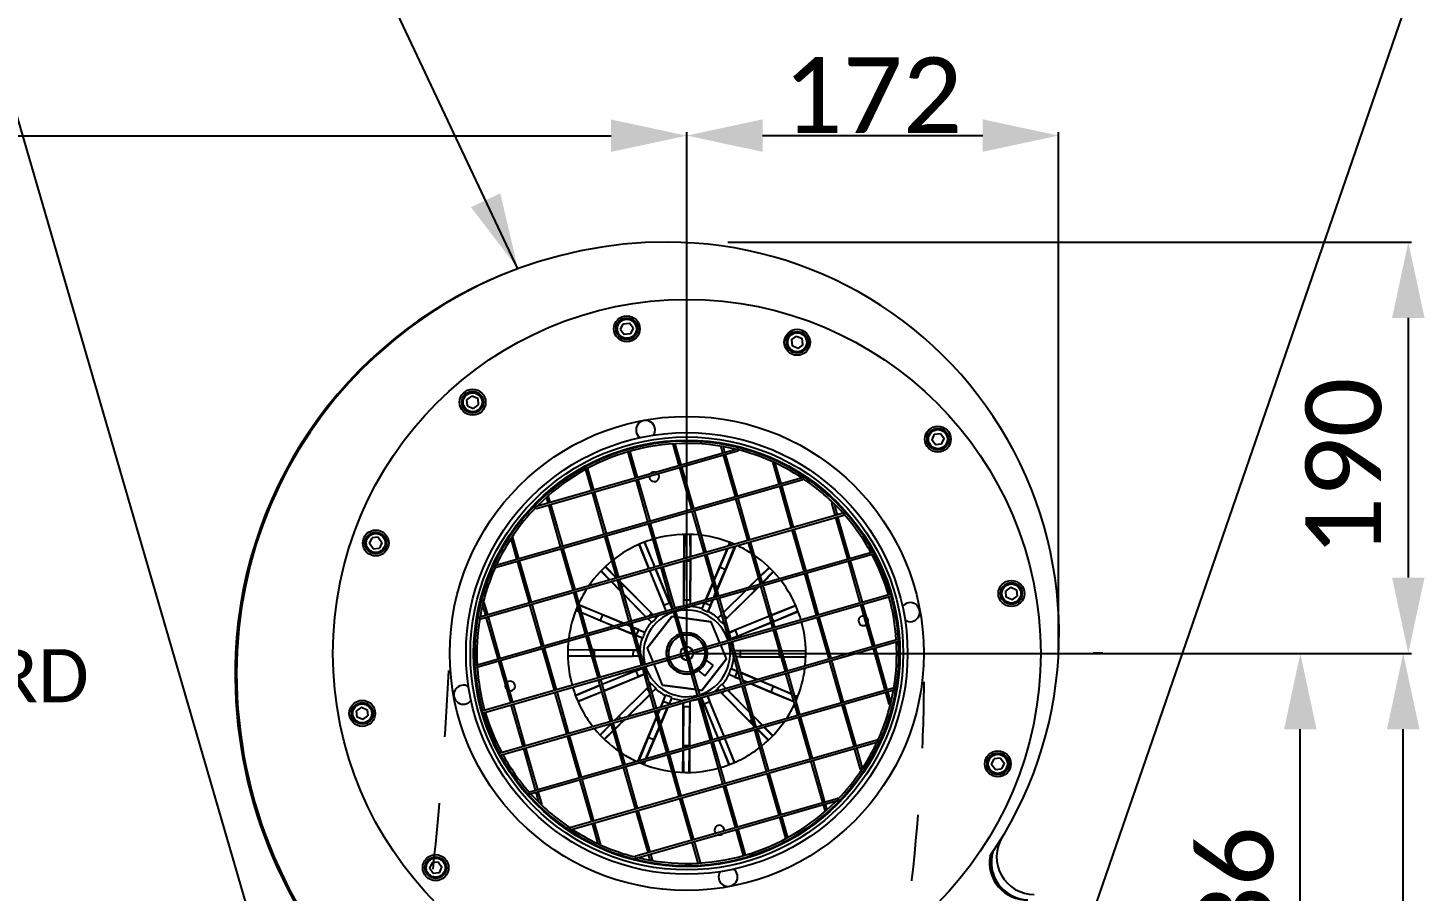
# Model space of a CAD drawing. Header units: millimetres. Extents: x 11802 to 19889, y -472 to 9054.
# Drawn here: x 13409 to 14055, y 8075 to 8474 of the extents above; entities that cross this region are included whole.
import ezdxf

# ---------------------------------------------------------------- set-up
doc = ezdxf.new("R2010")
doc.units = ezdxf.units.MM
doc.header["$LTSCALE"] = 307.34
doc.header["$PDMODE"] = 3
doc.header["$PDSIZE"] = 8
doc.linetypes.add('DASHED', pattern=[0.2, 0.1, -0.1])
doc.layers.get('0').update_dxf_attribs({"linetype": 'CONTINUOUS'})
doc.layers.get('Defpoints').update_dxf_attribs({"linetype": 'CONTINUOUS'})
doc.styles.get("Standard").update_dxf_attribs({"font": 'calibri.ttf'})
doc.dimstyles.new('DIMSTYLE_1', dxfattribs={"dimtxt": 35, "dimasz": 35, "dimexe": 1.5, "dimexo": 1, "dimgap": 0.875, "dimtad": 1, "dimdsep": 46, "dimtxsty": 'Standard', "dimblk": '_FILLED', "dimblk1": '_FILLED', "dimblk2": '_FILLED', "dimcen": 0.09, "dimazin": 2, "dimtp": 0.01, "dimtm": 0.01, "dimtfac": 1, "dimtofl": 0, "dimtmove": 0, "dimatfit": 3, "dimldrblk": '_FILLED', "dimfxl": 1, "dimtolj": 1, "dimarcsym": 0})
doc.dimstyles.new('DIMSTYLE_2', dxfattribs={"dimtxt": 35, "dimasz": 35, "dimexe": 1.5, "dimexo": 1, "dimgap": 0.875, "dimtad": 1, "dimdec": 0, "dimdsep": 46, "dimtxsty": 'Standard', "dimblk": '_FILLED', "dimblk1": '_FILLED', "dimblk2": '_FILLED', "dimcen": 0.09, "dimazin": 2, "dimtp": 0.01, "dimtm": 0.01, "dimtfac": 1, "dimtdec": 0, "dimtofl": 0, "dimtmove": 0, "dimatfit": 3, "dimldrblk": '_FILLED', "dimfxl": 1, "dimtolj": 1, "dimarcsym": 0})
doc.dimstyles.get("Standard").update_dxf_attribs({"dimtxt": 35, "dimasz": 35, "dimexe": 1.5, "dimexo": 1, "dimtad": 1, "dimdsep": 46, "dimtxsty": 'Standard', "dimblk": '_FILLED', "dimblk1": '_FILLED', "dimblk2": '_FILLED', "dimcen": 0.09, "dimazin": 2, "dimtol": 1, "dimtp": 0.01, "dimtm": 0.01, "dimtfac": 1, "dimtofl": 0, "dimtmove": 0, "dimatfit": 3, "dimldrblk": '_FILLED', "dimfxl": 1, "dimtolj": 1, "dimarcsym": 0})

# ---------------------------------------------------------------- blocks, each defined once
blk = doc.blocks.new('_FILLED')
at = {"color": 0, "linetype": 'ByBlock'}
blk.add_solid([(0, 0), (-1, 0.214), (-1, -0.214)], dxfattribs=at)
blk = doc.blocks.new('*D792')
at = {"color": 0, "linetype": 'Continuous', "lineweight": -2}
for p, q in [((13732.26, 8374.82), (14048.12, 8374.82)), ((14046.62, 8339.82), (14046.62, 8219.82)), ((13731.76, 8184.82), (14048.12, 8184.82))]:
    blk.add_line(p, q, dxfattribs=at)
at = {"layer": 'Defpoints', "color": 0}
for p in [(13731.26, 8374.82), (13730.76, 8184.82), (14046.62, 8184.82)]:
    blk.add_point(p, dxfattribs=at)
at = {"color": 0, "linetype": 'ByBlock', "lineweight": -2, "xscale": 35, "yscale": 35, "zscale": 35}
for p, rotation in [((14046.62, 8374.82), 90), ((14046.62, 8184.82), 270)]:
    blk.add_blockref('_FILLED', p, dxfattribs=dict(at, rotation=rotation))
at = {"color": 0, "insert": (13999.08, 8270.81), "char_height": 35, "attachment_point": 2, "rotation": 90, "line_spacing_factor": 0.9}
blk.add_mtext('\\A1;190', dxfattribs=at)
blk = doc.blocks.new('*D793')
at = {"color": 0, "linetype": 'Continuous', "lineweight": -2}
for p, q in [((13726.26, 8184.82), (13998.23, 8184.82)), ((13996.73, 7983.92), (13996.73, 8149.82)), ((13764.74, 7948.92), (13998.23, 7948.92))]:
    blk.add_line(p, q, dxfattribs=at)
at = {"layer": 'Defpoints', "color": 0}
for p in [(13725.26, 8184.82), (13996.73, 8184.82), (13763.74, 7948.92)]:
    blk.add_point(p, dxfattribs=at)
at = {"color": 0, "linetype": 'ByBlock', "lineweight": -2, "xscale": 35, "yscale": 35, "zscale": 35}
for p, rotation in [((13996.73, 8184.82), 90), ((13996.73, 7948.92), 270)]:
    blk.add_blockref('_FILLED', p, dxfattribs=dict(at, rotation=rotation))
at = {"color": 0, "insert": (13949.19, 8063.42), "char_height": 35, "attachment_point": 2, "rotation": 90, "line_spacing_factor": 0.9}
blk.add_mtext('\\A1;\\A1;236', dxfattribs=at)
blk = doc.blocks.new('*D794')
at = {"color": 0, "linetype": 'Continuous', "lineweight": -2}
for p, q in [((13714.61, 8184.82), (14045.77, 8184.82)), ((14044.27, 7229.82), (14044.27, 8149.82)), ((13713.56, 7194.82), (14045.77, 7194.82))]:
    blk.add_line(p, q, dxfattribs=at)
at = {"layer": 'Defpoints', "color": 0}
for p in [(13713.61, 8184.82), (14044.27, 8184.82), (13712.56, 7194.82)]:
    blk.add_point(p, dxfattribs=at)
at = {"color": 0, "linetype": 'ByBlock', "lineweight": -2, "xscale": 35, "yscale": 35, "zscale": 35}
for p, rotation in [((14044.27, 8184.82), 90), ((14044.27, 7194.82), 270)]:
    blk.add_blockref('_FILLED', p, dxfattribs=dict(at, rotation=rotation))
at = {"color": 0, "insert": (13996.73, 7689.62), "char_height": 35, "attachment_point": 2, "rotation": 90, "line_spacing_factor": 0.9}
blk.add_mtext('\\A1;D', dxfattribs=at)
blk = doc.blocks.new('*D809')
at = {"color": 0, "linetype": 'Continuous', "lineweight": -2}
for p, q in [((12851.83, 7800.92), (12851.83, 8425.47)), ((12886.83, 8423.97), (13678.26, 8423.97)), ((13713.26, 8185.82), (13713.26, 8425.47))]:
    blk.add_line(p, q, dxfattribs=at)
at = {"layer": 'Defpoints', "color": 0}
for p in [(13713.26, 8423.97), (13713.26, 8184.82), (12851.83, 7799.92)]:
    blk.add_point(p, dxfattribs=at)
at = {"color": 0, "linetype": 'ByBlock', "lineweight": -2, "xscale": 35, "yscale": 35, "zscale": 35, "rotation": 180}
blk.add_blockref('_FILLED', (12851.83, 8423.97), dxfattribs=at)
at = {"color": 0, "linetype": 'ByBlock', "lineweight": -2, "xscale": 35, "yscale": 35, "zscale": 35}
blk.add_blockref('_FILLED', (13713.26, 8423.97), dxfattribs=at)
at = {"color": 0, "insert": (13282.55, 8442.35), "char_height": 35, "attachment_point": 5}
blk.add_mtext('\\A1;E', dxfattribs=at)
blk = doc.blocks.new('*D810')
at = {"color": 0, "linetype": 'Continuous', "lineweight": -2}
for p, q in [((13713.26, 8185.82), (13713.26, 8425.53)), ((13748.26, 8424.03), (13850.03, 8424.03)), ((13885.03, 8185.82), (13885.03, 8425.53))]:
    blk.add_line(p, q, dxfattribs=at)
at = {"layer": 'Defpoints', "color": 0}
for p in [(13885.03, 8424.03), (13713.26, 8184.82), (13885.03, 8184.82)]:
    blk.add_point(p, dxfattribs=at)
at = {"color": 0, "linetype": 'ByBlock', "lineweight": -2, "xscale": 35, "yscale": 35, "zscale": 35, "rotation": 180}
blk.add_blockref('_FILLED', (13713.26, 8424.03), dxfattribs=at)
at = {"color": 0, "linetype": 'ByBlock', "lineweight": -2, "xscale": 35, "yscale": 35, "zscale": 35}
blk.add_blockref('_FILLED', (13885.03, 8424.03), dxfattribs=at)
at = {"color": 0, "insert": (13799.15, 8442.67), "char_height": 35, "attachment_point": 5}
blk.add_mtext('\\A1;\\A1;172', dxfattribs=at)

msp = doc.modelspace()

# ---------------------------------------------------------------- linework, layer by layer
at = {"color": 0, "linetype": 'Continuous'}
for p, q in [((13682.69828, 8334.49604), (13683.88243, 8337.12874)), ((13682.69828, 8334.49604), (13684.3862, 8332.15418)), ((13683.88243, 8337.12874), (13686.75449, 8337.41959)), ((13688.44241, 8335.07774), (13686.75449, 8337.41959)), ((13688.44241, 8335.07774), (13687.25826, 8332.44504)), ((13687.25826, 8332.44504), (13684.3862, 8332.15418)), ((13761.62985, 8329.72365), (13763.9717, 8331.41157)), ((13761.62985, 8329.72365), (13761.9207, 8326.85159)), ((13764.55341, 8325.66745), (13761.9207, 8326.85159)), ((13763.9717, 8331.41157), (13766.60441, 8330.22742)), ((13766.89526, 8327.35536), (13764.55341, 8325.66745)), ((13766.89526, 8327.35536), (13766.60441, 8330.22742)), ((13611.6645, 8302.03532), (13614.00635, 8303.72324)), ((13611.95535, 8299.16326), (13611.6645, 8302.03532)), ((13616.63906, 8302.53909), (13614.00635, 8303.72324)), ((13616.63906, 8302.53909), (13616.92991, 8299.66703)), ((13611.95535, 8299.16326), (13614.58806, 8297.97912)), ((13616.92991, 8299.66703), (13614.58806, 8297.97912)), ((13709.74363, 8271.7016), (13706.96836, 8281.4098)), ((13710.70511, 8271.97645), (13707.9393, 8281.6516)), ((13827.6004, 8286.12486), (13826.41625, 8283.49216)), ((13828.10417, 8281.15031), (13826.41625, 8283.49216)), ((13827.6004, 8286.12486), (13830.47246, 8286.41572)), ((13830.97623, 8281.44116), (13828.10417, 8281.15031)), ((13830.47246, 8286.41572), (13832.16038, 8284.07387)), ((13830.97623, 8281.44116), (13832.16038, 8284.07387)), ((13643.5863, 8252.78933), (13736.48007, 8279.34469)), ((13643.86116, 8251.82784), (13736.75493, 8278.38321)), ((13689.55245, 8265.92958), (13686.14421, 8277.85199)), ((13690.51393, 8266.20444), (13687.10569, 8278.12685)), ((13729.93481, 8277.47361), (13729.15841, 8280.18956)), ((13730.8963, 8277.74847), (13730.16454, 8280.30825)), ((13735.70683, 8257.28243), (13730.20967, 8276.51213)), ((13736.66831, 8257.55729), (13731.17115, 8276.78698)), ((13669.36126, 8260.15757), (13666.59523, 8269.83348)), ((13670.32275, 8260.43243), (13667.54747, 8270.14067)), ((13715.51564, 8251.51041), (13710.01849, 8270.74011)), ((13716.47713, 8251.78527), (13710.97997, 8271.01497)), ((13755.89801, 8263.05444), (13753.11513, 8272.78928)), ((13756.85949, 8263.3293), (13754.15905, 8272.77578)), ((13625.01608, 8225.63948), (13766.59433, 8266.11218)), ((13625.29094, 8224.67799), (13766.86919, 8265.1507)), ((13695.32446, 8245.7384), (13689.8273, 8264.9681)), ((13696.28595, 8246.01326), (13690.78879, 8265.24296)), ((13761.67002, 8242.86326), (13756.17287, 8262.09296)), ((13762.63151, 8243.13812), (13757.13435, 8262.36782)), ((13649.17008, 8254.38555), (13648.43805, 8256.94627)), ((13650.13157, 8254.66041), (13649.35515, 8257.37639)), ((13675.13328, 8239.96638), (13669.63612, 8259.19608)), ((13676.09476, 8240.24124), (13670.59761, 8259.47094)), ((13741.47884, 8237.09125), (13735.98168, 8256.32094)), ((13742.44033, 8237.3661), (13736.94317, 8256.5958)), ((13617.6158, 8201.68276), (13785.53863, 8249.68654)), ((13654.9421, 8234.19437), (13649.44494, 8253.42407)), ((13655.90358, 8234.46923), (13650.40642, 8253.69893)), ((13721.28766, 8231.31923), (13715.7905, 8250.54893)), ((13722.24914, 8231.59409), (13716.75199, 8250.82379)), ((13781.86121, 8248.63528), (13780.26498, 8254.21905)), ((13782.82269, 8248.91013), (13781.42371, 8253.80394)), ((13617.89066, 8200.72127), (13785.81349, 8248.72505)), ((13701.09648, 8225.54722), (13695.59932, 8244.77691)), ((13702.05796, 8225.82208), (13696.5608, 8245.05177)), ((13787.63322, 8228.44409), (13782.13606, 8247.67379)), ((13788.59471, 8228.71895), (13783.09755, 8247.94865)), ((13566.66865, 8235.53456), (13567.85279, 8238.16727)), ((13570.72485, 8238.45812), (13567.85279, 8238.16727)), ((13570.72485, 8238.45812), (13572.41277, 8236.11627)), ((13572.41277, 8236.11627), (13571.22863, 8233.48356)), ((13634.75091, 8228.42236), (13632.05079, 8237.86771)), ((13635.7124, 8228.69721), (13632.92951, 8238.43209)), ((13680.90529, 8219.7752), (13675.40814, 8239.0049)), ((13681.86678, 8220.05006), (13676.36962, 8239.27976)), ((13698.44584, 8224.89612), (13693.66321, 8236.20068)), ((13698.53491, 8224.81495), (13693.85025, 8236.27674)), ((13711.96285, 8228.65357), (13712.01517, 8239.78924)), ((13712.21707, 8239.79674), (13712.02869, 8228.67239)), ((13714.89437, 8229.4916), (13714.81686, 8239.77689)), ((13715.01861, 8239.77264), (13714.97041, 8229.51333)), ((13747.25086, 8216.90006), (13741.7537, 8236.12976)), ((13748.21234, 8217.17492), (13742.71518, 8236.40462)), ((13767.44204, 8222.67208), (13761.94488, 8241.90178)), ((13768.40352, 8222.94694), (13762.90637, 8242.17663)), ((13568.35656, 8233.19271), (13566.66865, 8235.53456)), ((13568.35656, 8233.19271), (13571.22863, 8233.48356)), ((13615.41092, 8179.21123), (13799.28755, 8231.7757)), ((13615.68576, 8178.24974), (13799.56242, 8230.81421)), ((13660.71411, 8214.00319), (13655.21695, 8233.23289)), ((13661.6756, 8214.27805), (13656.17844, 8233.50774)), ((13691.068, 8235.14535), (13695.62969, 8223.98444)), ((13691.25506, 8235.22149), (13695.68229, 8223.99947)), ((13727.05967, 8211.12805), (13721.56252, 8230.35775)), ((13728.02116, 8211.40291), (13722.524, 8230.63261)), ((13725.90056, 8218.821), (13731.99458, 8233.33994)), ((13735.69603, 8234.39807), (13727.22025, 8214.20459)), ((13732.20042, 8233.39878), (13728.44742, 8224.75517)), ((13731.12143, 8223.63281), (13735.45823, 8234.33009)), ((13732.49064, 8234.52181), (13733.14281, 8236.0756)), ((13733.33098, 8236.00259), (13732.716, 8234.58623)), ((13640.52293, 8208.23117), (13635.02577, 8227.46087)), ((13641.48441, 8208.50603), (13635.98726, 8227.73573)), ((13680.65678, 8219.70416), (13675.49291, 8224.79078)), ((13675.64281, 8224.92636), (13680.781, 8219.73967)), ((13697.57781, 8224.54134), (13698.44584, 8224.89612)), ((13698.48486, 8224.80064), (13698.44584, 8224.89612)), ((13705.25593, 8208.23411), (13698.86548, 8223.86939)), ((13706.42782, 8205.50365), (13698.91553, 8223.8837)), ((13706.86849, 8205.35604), (13701.37133, 8224.58573)), ((13707.82998, 8205.63089), (13702.33282, 8224.86059)), ((13711.8601, 8206.78298), (13711.95796, 8227.61211)), ((13712.00931, 8227.52788), (13711.92474, 8209.52808)), ((13712.01099, 8227.62727), (13712.00931, 8227.52788)), ((13712.00931, 8227.52788), (13714.90927, 8227.51426)), ((13714.82471, 8209.51445), (13714.90927, 8227.51426)), ((13714.96552, 8228.47188), (13714.86765, 8207.64274)), ((13714.90927, 8227.51426), (13714.90219, 8228.45377)), ((13728.44742, 8224.75517), (13725.9233, 8218.74147)), ((13727.19751, 8214.28412), (13731.12143, 8223.63281)), ((13728.44742, 8224.75517), (13731.12143, 8223.63281)), ((13747.23496, 8220.59393), (13751.24745, 8224.5689)), ((13751.39129, 8224.42735), (13747.27628, 8220.44938)), ((13793.40524, 8208.25291), (13787.90808, 8227.48261)), ((13794.36672, 8208.52777), (13788.86956, 8227.75747)), ((13677.48629, 8218.79782), (13673.51132, 8222.81032)), ((13673.65287, 8222.95416), (13677.63083, 8218.83914)), ((13682.68482, 8213.55021), (13678.28923, 8217.9873)), ((13678.41857, 8218.02427), (13682.1773, 8214.13604)), ((13686.67731, 8199.58402), (13681.18015, 8218.81372)), ((13687.63879, 8199.85888), (13682.14164, 8219.08858)), ((13682.43191, 8218.07317), (13697.64278, 8202.7187)), ((13684.23752, 8216.177), (13682.47869, 8217.90951)), ((13696.01031, 8223.05319), (13703.62272, 8204.42817)), ((13696.06036, 8223.06749), (13702.5715, 8207.13693)), ((13722.07331, 8209.70261), (13725.28188, 8217.34698)), ((13725.30461, 8217.26746), (13722.13708, 8209.72084)), ((13741.98735, 8215.3954), (13746.42443, 8219.79099)), ((13746.46141, 8219.66165), (13742.57318, 8215.90292)), ((13748.1413, 8217.42343), (13753.22792, 8222.58731)), ((13753.3635, 8222.4374), (13748.17681, 8217.29922)), ((13773.21405, 8202.4809), (13767.7169, 8221.71059)), ((13774.17554, 8202.75576), (13768.67838, 8221.98545)), ((13618.99188, 8158.3937), (13807.25062, 8212.21086)), ((13619.26674, 8157.43221), (13807.52548, 8211.24938)), ((13666.48613, 8193.81201), (13660.98897, 8213.0417)), ((13667.44761, 8194.08686), (13661.95045, 8213.31656)), ((13682.1773, 8214.13604), (13682.4423, 8214.39857)), ((13682.1773, 8214.13604), (13682.65528, 8213.65355)), ((13683.25282, 8215.20151), (13684.23752, 8216.177)), ((13684.1172, 8212.17783), (13694.40483, 8201.79307)), ((13694.34807, 8201.77685), (13684.14674, 8212.07449)), ((13696.9055, 8203.38942), (13684.23752, 8216.177)), ((13725.711, 8210.74251), (13726.57883, 8212.81011)), ((13726.60156, 8212.73058), (13725.77476, 8210.76073)), ((13733.79317, 8191.21173), (13728.29602, 8210.44142)), ((13730.21398, 8203.73215), (13740.51162, 8213.93348)), ((13740.61496, 8213.96302), (13730.23021, 8203.67539)), ((13746.51031, 8215.64831), (13731.15584, 8200.43744)), ((13731.82656, 8201.17472), (13744.61413, 8213.8427)), ((13742.57318, 8215.90292), (13742.09068, 8215.42494)), ((13742.57318, 8215.90292), (13742.83571, 8215.63792)), ((13743.63865, 8214.82739), (13744.61413, 8213.8427)), ((13744.61413, 8213.8427), (13746.34664, 8215.60152)), ((13753.02287, 8196.70888), (13747.52571, 8215.93858)), ((13753.98436, 8196.98374), (13748.4872, 8216.21344)), ((13862.93317, 8215.38193), (13860.59132, 8213.69401)), ((13860.88218, 8210.82195), (13860.59132, 8213.69401)), ((13863.51488, 8209.63781), (13860.88218, 8210.82195)), ((13862.93317, 8215.38193), (13865.56588, 8214.19779)), ((13863.51488, 8209.63781), (13865.85673, 8211.32573)), ((13865.56588, 8214.19779), (13865.85673, 8211.32573)), ((13620.33175, 8202.45916), (13618.93285, 8207.35267)), ((13621.29323, 8202.73402), (13619.697, 8208.31783)), ((13646.29494, 8188.03999), (13640.79779, 8207.26969)), ((13647.25643, 8188.31485), (13641.75927, 8207.54455)), ((13663.55841, 8204.05351), (13662.00462, 8204.70568)), ((13662.07762, 8204.89384), (13663.49399, 8204.27886)), ((13663.68215, 8207.25889), (13683.87562, 8198.78311)), ((13674.44741, 8202.68429), (13663.75013, 8207.02109)), ((13702.5715, 8207.13693), (13705.25593, 8208.23411)), ((13703.68585, 8204.44622), (13702.5715, 8207.13693)), ((13705.25593, 8208.23411), (13706.47545, 8205.21034)), ((13712.64051, 8185.16485), (13707.14335, 8204.39455)), ((13713.60199, 8185.43971), (13708.10483, 8204.66941)), ((13711.92459, 8206.80141), (13711.92474, 8209.52808)), ((13711.92474, 8209.52808), (13714.82471, 8209.51445)), ((13714.79732, 8206.58258), (13714.79425, 8206.25416)), ((13714.79425, 8206.25416), (13714.86249, 8206.54337)), ((13714.82471, 8209.51445), (13714.80706, 8207.62542)), ((13714.86276, 8206.60128), (13714.86249, 8206.54337)), ((13720.23318, 8205.1457), (13721.48106, 8208.15788)), ((13720.28357, 8205.43855), (13720.23318, 8205.1457)), ((13720.28357, 8205.43855), (13721.57725, 8208.52074)), ((13721.64102, 8208.53897), (13721.48106, 8208.15788)), ((13721.48106, 8208.15788), (13724.15507, 8207.03552)), ((13724.15507, 8207.03552), (13722.87927, 8204.03506)), ((13722.87927, 8204.03506), (13723.05299, 8204.27614)), ((13725.2787, 8209.57887), (13723.05299, 8204.27614)), ((13724.15507, 8207.03552), (13725.21493, 8209.56064)), ((13732.83169, 8190.93687), (13727.33453, 8210.16657)), ((13763.58249, 8207.01222), (13752.42158, 8202.45053)), ((13763.65863, 8206.82515), (13752.43661, 8202.39793)), ((13753.25209, 8199.54531), (13764.71388, 8204.22997)), ((13753.33326, 8199.63438), (13764.63782, 8204.41701)), ((13799.17725, 8188.06173), (13793.68009, 8207.29143)), ((13800.13874, 8188.33659), (13794.64158, 8207.56628)), ((13626.10376, 8182.26798), (13620.6066, 8201.49767)), ((13627.06525, 8182.54283), (13621.56809, 8201.77253)), ((13664.68143, 8203.76328), (13673.32505, 8200.01028)), ((13679.25922, 8197.46343), (13664.74027, 8203.55744)), ((13673.32505, 8200.01028), (13674.44741, 8202.68429)), ((13673.32505, 8200.01028), (13679.33875, 8197.48616)), ((13683.7961, 8198.76037), (13674.44741, 8202.68429)), ((13687.33771, 8197.27386), (13685.27011, 8198.14169)), ((13685.34964, 8198.16442), (13687.31948, 8197.33762)), ((13692.44932, 8179.39284), (13686.95217, 8198.62254)), ((13693.41081, 8179.6677), (13687.91365, 8198.89739)), ((13706.26865, 8201.92355), (13694.95301, 8187.31911)), ((13694.95306, 8187.31907), (13706.26879, 8201.92343)), ((13696.89935, 8199.20148), (13695.15101, 8200.96632)), ((13697.15063, 8199.04286), (13695.2104, 8200.9833)), ((13695.65478, 8202.15039), (13696.9055, 8203.38942)), ((13696.89935, 8199.20148), (13697.15063, 8199.04286)), ((13696.9055, 8203.38942), (13697.58111, 8202.70107)), ((13698.37825, 8201.88889), (13699.18934, 8201.0625)), ((13698.44572, 8201.90818), (13699.03309, 8201.31526)), ((13707.91389, 8201.69909), (13706.26865, 8201.92355)), ((13706.26879, 8201.92343), (13707.91393, 8201.69898)), ((13724.57429, 8199.42614), (13708.99616, 8201.55144)), ((13708.9962, 8201.55132), (13724.57441, 8199.42591)), ((13728.54496, 8189.71143), (13724.57429, 8199.42614)), ((13728.54492, 8189.71142), (13724.57441, 8199.42591)), ((13727.48, 8200.92959), (13729.42044, 8202.86982)), ((13727.63862, 8201.18086), (13727.48, 8200.92959)), ((13727.63862, 8201.18086), (13729.40346, 8202.9292)), ((13730.32603, 8199.70196), (13729.49964, 8198.89088)), ((13729.49964, 8198.89088), (13729.7524, 8199.04713)), ((13730.34531, 8199.6345), (13729.7524, 8199.04713)), ((13730.58753, 8202.42544), (13731.82656, 8201.17472)), ((13731.82656, 8201.17472), (13731.13821, 8200.49911)), ((13751.49032, 8202.06991), (13732.86531, 8194.45749)), ((13733.94079, 8191.6524), (13752.32083, 8199.16469)), ((13751.50463, 8202.01986), (13735.57407, 8195.50872)), ((13736.67125, 8192.82429), (13752.30653, 8199.21474)), ((13752.97848, 8200.50241), (13753.33326, 8199.63438)), ((13753.23778, 8199.59536), (13753.33326, 8199.63438)), ((13778.98607, 8182.28971), (13773.48891, 8201.51941)), ((13779.94755, 8182.56457), (13774.4504, 8201.79427)), ((13626.95494, 8138.82887), (13810.83158, 8191.39333)), ((13672.25814, 8173.62082), (13666.76098, 8192.85052)), ((13673.21963, 8173.89568), (13667.72247, 8193.12538)), ((13688.37761, 8193.63618), (13680.73323, 8196.84474)), ((13680.81276, 8196.86747), (13688.35938, 8193.69994)), ((13688.50135, 8196.84156), (13693.80407, 8194.61585)), ((13691.04469, 8195.71793), (13688.51958, 8196.77779)), ((13689.54125, 8193.20388), (13689.92233, 8193.04392)), ((13692.64167, 8191.84643), (13689.55947, 8193.14011)), ((13689.92233, 8193.04392), (13691.04469, 8195.71793)), ((13692.93452, 8191.79604), (13689.92233, 8193.04392)), ((13691.04469, 8195.71793), (13694.04516, 8194.44213)), ((13710.25865, 8193.84032), (13710.25865, 8192.88628)), ((13710.25865, 8193.49687), (13710.25865, 8192.88628)), ((13716.25865, 8193.84032), (13716.25865, 8192.88628)), ((13716.25865, 8193.49687), (13716.25865, 8192.88628)), ((13732.88336, 8194.39437), (13735.57407, 8195.50872)), ((13736.67125, 8192.82429), (13733.64747, 8191.60476)), ((13733.67934, 8191.60994), (13733.94079, 8191.6524)), ((13735.57407, 8195.50872), (13736.67125, 8192.82429)), ((13758.79489, 8176.5177), (13753.29773, 8195.7474)), ((13759.75637, 8176.79256), (13754.25921, 8196.02226)), ((13627.2298, 8137.86738), (13811.10644, 8190.43185)), ((13652.06696, 8167.84881), (13646.5698, 8187.07851)), ((13653.02844, 8168.12367), (13647.53129, 8187.35336)), ((13668.58862, 8186.45723), (13658.30333, 8186.37972)), ((13658.30757, 8186.58147), (13668.56688, 8186.53327)), ((13669.60834, 8186.52838), (13690.43748, 8186.43052)), ((13670.56596, 8186.47214), (13669.62644, 8186.46506)), ((13670.55234, 8183.57217), (13670.56596, 8186.47214)), ((13688.56576, 8186.38757), (13670.56596, 8186.47214)), ((13688.55214, 8183.4876), (13688.56576, 8186.38757)), ((13688.56576, 8186.38757), (13690.4548, 8186.36992)), ((13691.47893, 8186.42562), (13691.53685, 8186.42535)), ((13691.49764, 8186.36018), (13691.82606, 8186.35711)), ((13691.82606, 8186.35711), (13691.53685, 8186.42535)), ((13694.95301, 8187.31911), (13697.59184, 8180.86292)), ((13694.95306, 8187.31907), (13697.59182, 8180.86291)), ((13719.37401, 8165.24853), (13713.87685, 8184.47823)), ((13731.5643, 8182.32401), (13728.92554, 8188.78017)), ((13731.56428, 8182.32428), (13728.92558, 8188.78018)), ((13738.6037, 8170.74569), (13733.10655, 8189.97538)), ((13739.56519, 8171.02054), (13734.06803, 8190.25024)), ((13735.22011, 8186.22012), (13756.04925, 8186.12226)), ((13735.23855, 8186.15563), (13737.96522, 8186.15548)), ((13737.96522, 8186.15548), (13737.95159, 8183.25551)), ((13755.96502, 8186.07091), (13737.96522, 8186.15548)), ((13755.96502, 8186.07091), (13755.95139, 8183.17094)), ((13756.06441, 8186.06923), (13755.96502, 8186.07091)), ((13757.09071, 8186.11736), (13768.22637, 8186.06504)), ((13768.23387, 8185.86315), (13757.10953, 8186.05153)), ((13804.94926, 8167.87055), (13799.45211, 8187.10024)), ((13805.91075, 8168.14541), (13800.41359, 8187.3751)), ((13905.43944, 8185.00826), (13900.93944, 8185.00826)), ((13631.87578, 8162.07679), (13626.37862, 8181.30649)), ((13632.83726, 8162.35165), (13627.3401, 8181.58135)), ((13658.28348, 8183.77993), (13669.40783, 8183.59155)), ((13669.42665, 8183.52572), (13658.29098, 8183.57803)), ((13670.45295, 8183.57385), (13670.55234, 8183.57217)), ((13691.29724, 8183.42296), (13670.46811, 8183.52082)), ((13670.55234, 8183.57217), (13688.55214, 8183.4876)), ((13692.57657, 8177.99068), (13674.19652, 8170.47839)), ((13691.2788, 8183.48745), (13688.55214, 8183.4876)), ((13689.8461, 8176.81879), (13692.86988, 8178.03831)), ((13692.83801, 8178.03314), (13692.57657, 8177.99068)), ((13698.22134, 8159.20166), (13692.72418, 8178.43135)), ((13699.18282, 8159.47651), (13693.68567, 8178.70621)), ((13697.97244, 8179.93166), (13701.94294, 8170.21717)), ((13697.97246, 8179.93167), (13701.94301, 8170.21726)), ((13718.41252, 8164.97367), (13712.91536, 8184.20337)), ((13731.5643, 8182.32401), (13720.24856, 8167.71964)), ((13720.24864, 8167.71985), (13731.56428, 8182.32428)), ((13721.62841, 8174.41511), (13725.42577, 8179.31614)), ((13725.42577, 8179.31614), (13722.27262, 8181.75922)), ((13734.6913, 8183.28597), (13734.98051, 8183.21773)), ((13735.01971, 8183.2829), (13734.6913, 8183.28597)), ((13735.03842, 8183.21745), (13734.98051, 8183.21773)), ((13737.95159, 8183.25551), (13736.06256, 8183.27316)), ((13756.90901, 8183.1147), (13736.07988, 8183.21256)), ((13737.95159, 8183.25551), (13755.95139, 8183.17094)), ((13755.95139, 8183.17094), (13756.89091, 8183.17802)), ((13757.92873, 8183.18584), (13768.21403, 8183.26336)), ((13768.20978, 8183.06161), (13757.95047, 8183.10981)), ((13784.75808, 8162.09853), (13779.26093, 8181.32823)), ((13785.71957, 8162.37339), (13780.22241, 8181.60309)), ((13678.03016, 8153.42964), (13672.533, 8172.65934)), ((13678.99164, 8153.7045), (13673.49448, 8172.9342)), ((13689.8461, 8176.81879), (13674.21083, 8170.42834)), ((13675.01272, 8167.62322), (13690.94329, 8174.13436)), ((13675.02703, 8167.57317), (13693.65204, 8175.18558)), ((13690.94329, 8174.13436), (13689.8461, 8176.81879)), ((13693.634, 8175.24871), (13690.94329, 8174.13436)), ((13718.47526, 8176.8582), (13721.62841, 8174.41511)), ((13735.47266, 8173.92515), (13732.4722, 8175.20095)), ((13732.4722, 8175.20095), (13732.71328, 8175.02722)), ((13738.01601, 8172.80152), (13732.71328, 8175.02722)), ((13733.58284, 8177.84703), (13736.59502, 8176.59915)), ((13733.87569, 8177.79665), (13733.58284, 8177.84703)), ((13733.87569, 8177.79665), (13736.95788, 8176.50296)), ((13736.59502, 8176.59915), (13735.47266, 8173.92515)), ((13735.47266, 8173.92515), (13737.99778, 8172.86528)), ((13736.97611, 8176.4392), (13736.59502, 8176.59915)), ((13738.13975, 8176.0069), (13745.78412, 8172.79834)), ((13745.7046, 8172.7756), (13738.15798, 8175.94314)), ((13739.17964, 8172.36922), (13741.24724, 8171.50139)), ((13741.16772, 8171.47866), (13739.19787, 8172.30546)), ((13753.19231, 8169.6328), (13747.17861, 8172.15692)), ((13747.25813, 8172.17965), (13761.77708, 8166.08564)), ((13764.5669, 8156.32652), (13759.06974, 8175.55622)), ((13765.52839, 8156.60138), (13760.03123, 8175.83107)), ((13640.70386, 8120.91803), (13808.62669, 8168.92181)), ((13640.97872, 8119.95654), (13808.90155, 8167.96032)), ((13657.83897, 8147.65763), (13652.34182, 8166.88732)), ((13658.80046, 8147.93248), (13653.3033, 8167.16218)), ((13673.26527, 8170.09777), (13661.80348, 8165.41311)), ((13673.18409, 8170.0087), (13661.87953, 8165.22607)), ((13662.85872, 8162.81793), (13674.08074, 8167.24515)), ((13662.93487, 8162.63086), (13674.09578, 8167.19255)), ((13673.27958, 8170.04772), (13673.18409, 8170.0087)), ((13673.53887, 8169.14067), (13673.18409, 8170.0087)), ((13680.00705, 8153.99477), (13695.36152, 8169.20564)), ((13694.6908, 8168.46836), (13681.90322, 8155.80038)), ((13685.90239, 8155.68006), (13696.28714, 8165.96769)), ((13696.30337, 8165.91093), (13686.00573, 8155.7096)), ((13694.6908, 8168.46836), (13695.37915, 8169.14397)), ((13695.92982, 8167.21764), (13694.6908, 8168.46836)), ((13696.17204, 8170.00858), (13696.76496, 8170.59595)), ((13696.19133, 8169.94111), (13697.01771, 8170.7522)), ((13697.01771, 8170.7522), (13696.76496, 8170.59595)), ((13699.03736, 8168.71349), (13697.09692, 8166.77326)), ((13698.87874, 8168.46221), (13697.11389, 8166.71388)), ((13698.87874, 8168.46221), (13699.03736, 8168.71349)), ((13701.23866, 8160.06421), (13703.46436, 8165.36694)), ((13717.52116, 8168.09176), (13701.94294, 8170.21717)), ((13701.94301, 8170.21726), (13717.5211, 8168.09196)), ((13702.36229, 8162.60755), (13703.63808, 8165.60802)), ((13703.63808, 8165.60802), (13703.46436, 8165.36694)), ((13718.60337, 8167.94431), (13720.24864, 8167.71985)), ((13720.24856, 8167.71964), (13718.60343, 8167.9441)), ((13722.8315, 8165.19686), (13723.94586, 8162.50615)), ((13730.50705, 8146.58989), (13722.89463, 8165.21491)), ((13728.1391, 8167.75419), (13727.32801, 8168.58057)), ((13727.32801, 8168.58057), (13727.48427, 8168.32782)), ((13728.07164, 8167.7349), (13727.48427, 8168.32782)), ((13744.08545, 8151.56991), (13728.87458, 8166.92438)), ((13729.61185, 8166.25366), (13728.93625, 8166.94201)), ((13729.618, 8170.4416), (13729.36672, 8170.60022)), ((13729.36672, 8170.60022), (13731.30695, 8168.65978)), ((13730.86258, 8167.49269), (13729.61185, 8166.25366)), ((13729.61185, 8166.25366), (13742.27984, 8153.46608)), ((13729.618, 8170.4416), (13731.36634, 8168.67675)), ((13742.40015, 8157.46525), (13732.11253, 8167.85001)), ((13732.16928, 8167.86623), (13742.37061, 8157.56859)), ((13744.37572, 8150.5545), (13738.87856, 8169.7842)), ((13745.3372, 8150.82936), (13739.84005, 8170.05906)), ((13762.8352, 8162.38419), (13742.64173, 8170.85997)), ((13742.72126, 8170.8827), (13752.06995, 8166.95879)), ((13753.19231, 8169.6328), (13752.06995, 8166.95879)), ((13752.06995, 8166.95879), (13762.76723, 8162.62199)), ((13761.83592, 8165.8798), (13753.19231, 8169.6328)), ((13762.95895, 8165.58957), (13764.51274, 8164.9374)), ((13764.43973, 8164.74924), (13763.02337, 8165.36422)), ((13806.82035, 8161.32528), (13805.22412, 8166.90906)), ((13807.58451, 8162.29041), (13806.18561, 8167.18392)), ((13563.00247, 8160.00527), (13560.66062, 8158.31735)), ((13563.00247, 8160.00527), (13565.63518, 8158.82113)), ((13565.63518, 8158.82113), (13565.92603, 8155.94906)), ((13637.64779, 8141.88561), (13632.15063, 8161.11531)), ((13638.60928, 8142.16047), (13633.11212, 8161.39017)), ((13699.91579, 8156.9125), (13700.74259, 8158.88234)), ((13700.80636, 8158.90057), (13699.93853, 8156.83297)), ((13701.21274, 8152.37562), (13704.38027, 8159.92224)), ((13704.44404, 8159.94047), (13701.23548, 8152.29609)), ((13702.36229, 8162.60755), (13701.30242, 8160.08244)), ((13705.03629, 8161.4852), (13702.36229, 8162.60755)), ((13704.87634, 8161.10411), (13705.03629, 8161.4852)), ((13706.23379, 8164.20453), (13704.9401, 8161.12234)), ((13706.28417, 8164.49738), (13705.03629, 8161.4852)), ((13706.23379, 8164.20453), (13706.28417, 8164.49738)), ((13711.55184, 8141.1712), (13711.6497, 8162.00034)), ((13711.69265, 8160.12862), (13711.60808, 8142.12882)), ((13711.65459, 8163.04179), (13711.65487, 8163.09971)), ((13711.7231, 8163.38892), (13711.65487, 8163.09971)), ((13711.69265, 8160.12862), (13711.71029, 8162.01766)), ((13714.59262, 8160.115), (13711.69265, 8160.12862)), ((13711.72004, 8163.0605), (13711.7231, 8163.38892)), ((13714.50805, 8142.1152), (13714.59262, 8160.115)), ((13714.65725, 8162.8601), (13714.55939, 8142.03097)), ((13714.59277, 8162.84167), (13714.59262, 8160.115)), ((13724.18454, 8144.78249), (13718.68738, 8164.01219)), ((13725.14602, 8145.05735), (13719.64886, 8164.28704)), ((13721.26142, 8161.40897), (13720.0419, 8164.43274)), ((13720.04708, 8164.40088), (13720.08953, 8164.13943)), ((13720.08953, 8164.13943), (13727.60183, 8145.75938)), ((13723.94586, 8162.50615), (13721.26142, 8161.40897)), ((13721.26142, 8161.40897), (13727.65187, 8145.77369)), ((13730.457, 8146.57558), (13723.94586, 8162.50615)), ((13790.5301, 8141.90735), (13785.03294, 8161.13705)), ((13791.49158, 8142.18221), (13785.99443, 8161.41191)), ((13560.95148, 8155.44529), (13560.66062, 8158.31735)), ((13563.58418, 8154.26115), (13560.95148, 8155.44529)), ((13563.58418, 8154.26115), (13565.92603, 8155.94906)), ((13673.15385, 8147.20567), (13678.34055, 8152.34386)), ((13678.37605, 8152.21965), (13673.28943, 8147.05577)), ((13683.80217, 8133.23846), (13678.30501, 8152.46816)), ((13684.76366, 8133.51332), (13679.2665, 8152.74301)), ((13680.05595, 8149.98143), (13683.94417, 8153.74016)), ((13684.53001, 8154.24768), (13680.09292, 8149.85209)), ((13681.90322, 8155.80038), (13680.17071, 8154.04156)), ((13682.8787, 8154.81569), (13681.90322, 8155.80038)), ((13683.94417, 8153.74016), (13683.68164, 8154.00516)), ((13683.94417, 8153.74016), (13684.42667, 8154.21814)), ((13690.82133, 8135.24501), (13699.29711, 8155.43849)), ((13699.31984, 8155.35896), (13695.39593, 8146.01027)), ((13703.99335, 8139.01047), (13698.4962, 8158.24017)), ((13704.95484, 8139.28533), (13699.45768, 8158.51503)), ((13743.26453, 8154.44156), (13742.27984, 8153.46608)), ((13742.27984, 8153.46608), (13744.03866, 8151.73357)), ((13743.83253, 8156.09287), (13748.22812, 8151.65578)), ((13744.34006, 8155.50703), (13743.86207, 8155.98953)), ((13744.34006, 8155.50703), (13744.07505, 8155.24451)), ((13748.09879, 8151.61881), (13744.34006, 8155.50703)), ((13770.33892, 8136.13534), (13764.84176, 8155.36503)), ((13771.3004, 8136.41019), (13765.80324, 8155.63989)), ((13663.61099, 8127.46644), (13658.11383, 8146.69614)), ((13664.57247, 8127.7413), (13659.07532, 8146.971)), ((13675.12606, 8145.21573), (13679.24108, 8149.1937)), ((13679.2824, 8149.04915), (13675.2699, 8145.07418)), ((13695.39593, 8146.01027), (13691.05913, 8135.31299)), ((13700.61679, 8150.82208), (13694.52277, 8136.30314)), ((13698.06994, 8144.88791), (13695.39593, 8146.01027)), ((13698.06994, 8144.88791), (13700.59406, 8150.90161)), ((13750.14773, 8130.36332), (13744.65058, 8149.59302)), ((13751.10922, 8130.63818), (13745.61206, 8149.86788)), ((13750.87454, 8144.71672), (13745.73636, 8149.90341)), ((13745.86057, 8149.93892), (13751.02444, 8144.85229)), ((13752.86449, 8146.68892), (13748.88652, 8150.80394)), ((13749.03107, 8150.84526), (13753.00603, 8146.83276)), ((13643.41981, 8121.69443), (13637.92265, 8140.92413)), ((13644.38129, 8121.96929), (13638.88413, 8141.19898)), ((13659.64817, 8104.49238), (13801.22642, 8144.96509)), ((13659.92303, 8103.5309), (13801.50127, 8144.0036)), ((13694.31693, 8136.24429), (13698.06994, 8144.88791)), ((13711.49875, 8129.87044), (13711.54695, 8140.12975)), ((13711.60808, 8142.12882), (13711.61516, 8141.1893)), ((13714.50805, 8142.1152), (13711.60808, 8142.12882)), ((13711.62298, 8140.15148), (13711.7005, 8129.86619)), ((13714.30028, 8129.84634), (13714.48867, 8140.97069)), ((13714.5545, 8140.98951), (13714.50218, 8129.85384)), ((13714.50636, 8142.01581), (13714.50805, 8142.1152)), ((13729.95655, 8124.59131), (13724.45939, 8143.821)), ((13730.91804, 8124.86616), (13725.42088, 8144.09586)), ((13727.98245, 8144.82813), (13732.66711, 8133.36634)), ((13728.03249, 8144.84244), (13728.07152, 8144.74696)), ((13728.93955, 8145.10174), (13728.07152, 8144.74696)), ((13728.07152, 8144.74696), (13732.85415, 8133.44239)), ((13735.26229, 8134.42158), (13730.83507, 8145.6436)), ((13735.44935, 8134.49773), (13730.88767, 8145.65864)), ((13793.58783, 8131.21103), (13790.80496, 8140.94587)), ((13794.46656, 8131.77537), (13791.76644, 8141.22072)), ((13693.18638, 8133.64049), (13693.80135, 8135.05685)), ((13694.02671, 8135.12127), (13693.37454, 8133.56748)), ((13709.76537, 8118.81929), (13704.26821, 8138.04899)), ((13710.72685, 8119.09415), (13705.2297, 8138.32385)), ((13776.11093, 8115.94415), (13770.61377, 8135.17385)), ((13777.07241, 8116.21901), (13771.57526, 8135.44871)), ((13854.10458, 8133.52681), (13855.28873, 8136.15951)), ((13855.7925, 8131.18496), (13854.10458, 8133.52681)), ((13858.16079, 8136.45037), (13855.28873, 8136.15951)), ((13858.16079, 8136.45037), (13859.84871, 8134.10852)), ((13859.84871, 8134.10852), (13858.66456, 8131.47581)), ((13669.383, 8107.27526), (13663.88585, 8126.50496)), ((13670.34449, 8107.55012), (13664.84733, 8126.77982)), ((13689.57419, 8113.04728), (13684.07703, 8132.27697)), ((13690.53567, 8113.32213), (13685.03851, 8132.55183)), ((13755.91975, 8110.17214), (13750.42259, 8129.40184)), ((13756.88123, 8110.447), (13751.38408, 8129.67669)), ((13855.7925, 8131.18496), (13858.66456, 8131.47581)), ((13645.09365, 8115.83914), (13643.69466, 8120.73294)), ((13646.25237, 8115.42402), (13644.65615, 8121.0078)), ((13735.72857, 8104.40012), (13730.23141, 8123.62982)), ((13736.69005, 8104.67498), (13731.19289, 8123.90468)), ((13689.76242, 8091.25987), (13782.65619, 8117.81523)), ((13690.03728, 8090.29838), (13782.93105, 8116.85375)), ((13715.53738, 8098.62811), (13710.04023, 8117.85781)), ((13716.49887, 8098.90297), (13711.00171, 8118.13266)), ((13777.16219, 8112.26672), (13776.38579, 8114.98267)), ((13778.0793, 8112.6968), (13777.34727, 8115.25753)), ((13695.3462, 8092.85609), (13689.84904, 8112.08579)), ((13696.30769, 8093.13095), (13690.81053, 8112.36065)), ((13758.96987, 8099.50245), (13756.19461, 8109.21065)), ((13759.92212, 8099.8096), (13757.15609, 8109.48551)), ((13672.35831, 8096.8673), (13669.65786, 8106.31378)), ((13673.40222, 8096.8538), (13670.61935, 8106.58863)), ((13739.41166, 8091.51623), (13736.00342, 8103.43864)), ((13740.37315, 8091.79108), (13736.96491, 8103.7135)), ((13718.57806, 8087.99148), (13715.81224, 8097.66662)), ((13719.54899, 8088.23328), (13716.77373, 8097.94148)), ((13595.54112, 8088.20192), (13594.35698, 8085.56921)), ((13595.54112, 8088.20192), (13598.41318, 8088.49277)), ((13598.41318, 8088.49277), (13600.1011, 8086.15092)), ((13696.35282, 8089.33483), (13695.62106, 8091.89461)), ((13697.35894, 8089.45352), (13696.58254, 8092.16947)), ((13596.0449, 8083.22736), (13594.35698, 8085.56921)), ((13598.91696, 8083.51821), (13596.0449, 8083.22736)), ((13598.91696, 8083.51821), (13600.1011, 8086.15092))]:
    msp.add_line(p, q, dxfattribs=at)
for centre, radius in [((13713.25868, 8184.82154), 163.5), ((13685.57035, 8334.78689), 6), ((13685.57035, 8334.78689), 5), ((13685.57035, 8334.78689), 4.4), ((13764.26255, 8328.53951), 6), ((13764.26255, 8328.53951), 5), ((13764.26255, 8328.53951), 4.4), ((13614.2972, 8300.85118), 6), ((13614.2972, 8300.85118), 5), ((13614.2972, 8300.85118), 4.4), ((13713.25868, 8184.82154), 109.5), ((13829.28831, 8283.78301), 6), ((13829.28831, 8283.78301), 5), ((13829.28831, 8283.78301), 4.4), ((13713.25868, 8184.82154), 102), ((13713.25868, 8184.82154), 100), ((13713.25868, 8184.82154), 98.5), ((13569.54071, 8235.82542), 6), ((13569.54071, 8235.82542), 5), ((13569.54071, 8235.82542), 4.4), ((13863.22403, 8212.50987), 6), ((13863.22403, 8212.50987), 5), ((13863.22403, 8212.50987), 4.4), ((13563.29333, 8157.13321), 6), ((13563.29333, 8157.13321), 5), ((13563.29333, 8157.13321), 4.4), ((13856.97665, 8133.81766), 6), ((13856.97665, 8133.81766), 5), ((13856.97665, 8133.81766), 4.4), ((13597.22904, 8085.86007), 6), ((13597.22904, 8085.86007), 5), ((13597.22904, 8085.86007), 4.4)]:
    msp.add_circle(centre, radius, dxfattribs=at)
msp.add_circle((13713.25865, 8184.8217), 0.45419)
for centre, radius, start, end in [((13704.25868, 8175.82154), 199, 90, 180), ((13704.25868, 8193.82154), 181, 325.49453536, 90), ((13703.25868, 8175.80826), 198.70271, 110.01300393, 177.40396844), ((13694.19458, 8288.07637), 4.4, 326.16104348, 234.75377946), ((13713.25868, 8184.82154), 98, 28.62428691, 183.28127345), ((13713.25868, 8184.82154), 97, 76.56361603, 135.34232648), ((13707.44911, 8281.54723), 0.5, 175.23784777, 195.95354304), ((13729.63915, 8280.32698), 0.5, 161.68207024, 195.95354304), ((13736.6175, 8278.86395), 0.5, 285.95354304, 105.95354304), ((13713.25868, 8184.82154), 97, 56.84696893, 75.76119954), ((13667.06674, 8270.0032), 0.5, 15.9584033, 36.64918784), ((13698.18896, 8266.44202), 2.25, 72.8851255, 139.12945544), ((13753.59587, 8272.92671), 0.5, 146.36740016, 195.95354304), ((13698.18896, 8266.44202), 2.25, 172.81279811, 39.02898858), ((13766.73176, 8265.63144), 0.5, 285.95354304, 105.95354304), ((13713.25868, 8184.82154), 97, 41.94801655, 56.21523115), ((13648.87442, 8257.23893), 0.5, 15.95841389, 50.19442317), ((13713.25868, 8184.82154), 97, 136.14643261, 155.05969591), ((13643.72373, 8252.30859), 0.5, 105.95354304, 285.95354304), ((13780.74572, 8254.35648), 0.5, 125.32768909, 195.95354304), ((13785.67606, 8249.20579), 0.5, 285.95354304, 105.95354304), ((13713.25868, 8184.82154), 97, 28.76147802, 41.34868449), ((13632.44878, 8238.29462), 0.5, 15.95841362, 65.57583342), ((13713.25868, 8184.82154), 54.99924, 106.47438687, 127.84453393), ((13713.25868, 8184.82154), 54.99924, 84.0665061, 105.43244553), ((13713.25868, 8184.82154), 54.99924, 66.57020617, 82.93406829), ((13713.25868, 8184.82154), 54.99924, 56.96161081, 64.96567841), ((13713.25868, 8184.82154), 54.99924, 38.9750851, 55.32385204), ((13713.25868, 8184.82154), 97, 16.24917976, 28.15653598), ((13799.42498, 8231.29495), 0.5, 285.95354304, 105.95352392), ((13713.25868, 8184.82154), 98, 16.24734189, 28.05265768), ((13713.25868, 8184.82154), 97, 155.69356838, 169.95960146), ((13625.15351, 8225.15873), 0.5, 105.95354304, 285.95354304), ((13713.25868, 8184.82154), 54.99924, 128.9750851, 145.32385203), ((13713.25868, 8184.82154), 54.99924, 16.47438687, 37.84453393), ((13713.25868, 8184.82154), 54.99924, 146.9616108, 154.96567841), ((13713.25868, 8184.82154), 97, 3.74870905, 15.65847487), ((13807.38805, 8211.73012), 0.5, 285.95354304, 105.95354304), ((13713.25868, 8184.82154), 98, 3.85243529, 15.66019714), ((13619.21627, 8208.18037), 0.5, 15.95841266, 86.87695308), ((13713.25868, 8184.82154), 54.99924, 156.57020617, 172.9340683), ((13713.25868, 8184.82154), 20, 107.38664447, 194.51804677), ((13713.25868, 8184.82154), 21.78096, 107.26869479, 108.27727936), ((13713.25868, 8184.82154), 21.78096, 96.75471262, 104.63796848), ((13713.25868, 8184.82154), 20, 17.38440125, 104.52040734), ((13713.25868, 8184.82154), 21.78096, 71.18434431, 85.77727936), ((13713.25868, 8184.82154), 21.78096, 48.68434431, 63.27727936), ((13816.51351, 8203.88564), 4.4, 236.29667651, 144.61475869), ((13713.25868, 8184.82154), 97, 170.55929255, 183.14415684), ((13617.75323, 8201.20201), 0.5, 105.95354304, 285.95354304), ((13713.25868, 8184.82154), 21.78096, 138.68434431, 153.27727936), ((13713.25868, 8184.82154), 21.78096, 125.69399157, 130.77727936), ((13713.25868, 8184.82154), 21.78096, 35.69399157, 40.77727936), ((13713.25868, 8184.82154), 54.99924, 354.0665061, 15.43244553), ((13794.87916, 8199.89125), 2.25, 82.81279811, 309.02898858), ((13794.87916, 8199.89125), 2.25, 342.88512551, 49.12945544), ((13713.25868, 8184.82154), 21.78096, 161.18434431, 175.77727936), ((13713.25865, 8184.8217), 9.52, 108.96442643, 192.94285011), ((13713.25865, 8184.8217), 9.5045, 108.97071164, 192.93592697), ((13713.25865, 8184.8217), 9.52, 77.05939573, 161.03457804), ((13713.25865, 8184.8217), 9.5045, 108.39945121, 161.0317626), ((13713.25865, 8184.8217), 8.5045, 109.32992866, 192.58379871), ((13713.25865, 8184.8217), 8.5045, 77.42532916, 160.68445355), ((13713.25865, 8184.8217), 8.6045, 77.38369617, 110.40505035), ((13713.25865, 8184.8217), 8.6045, 109.27986993, 110.4050591), ((13713.25865, 8184.8217), 9.52, 18.96542196, 102.94060427), ((13713.25865, 8184.8217), 8.6045, 69.59494965, 102.61630383), ((13713.25865, 8184.8217), 8.5045, 19.31554645, 102.57467084), ((13713.25865, 8184.8217), 8.5045, 347.41620129, 70.67007134), ((13713.25865, 8184.8217), 8.6045, 69.5949409, 70.72013007), ((13713.25865, 8184.8217), 9.5045, 18.9682374, 71.60054879), ((13713.25865, 8184.8217), 9.5045, 347.06407303, 71.02928836), ((13713.25865, 8184.8217), 9.52, 347.05714989, 71.03557357), ((13713.25868, 8184.82154), 21.78096, 17.26869479, 18.27727936), ((13810.96901, 8190.91259), 0.5, 285.9537256, 105.953307), ((13721.57318, 8175.80826), 217, 177.62299555, 267.52846326), ((13713.25868, 8184.82154), 98, 208.62428693, 3.28127345), ((13713.25868, 8184.82154), 54.99924, 174.0665061, 195.43244553), ((13713.25865, 8184.8217), 9.52, 167.0618476, 198.76506048), ((13713.25865, 8184.8217), 9.5045, 167.06559671, 251.02974687), ((13713.25865, 8184.8217), 8.5045, 167.41712054, 250.67849168), ((13713.25865, 8184.8217), 3, 115.58575957, 186.36004957), ((13713.25865, 8184.8217), 3, 173.5910113, 244.33545626), ((13713.25865, 8184.8217), 3, 173.64616193, 244.4148305), ((13713.25865, 8184.8217), 3, 83.63595196, 154.45722088), ((13713.25865, 8184.8217), 3, 83.73414244, 154.32863096), ((13713.25865, 8184.8217), 3, 25.54277912, 96.36404804), ((13713.25865, 8184.8217), 3, 295.5851695, 6.35383807), ((13713.25865, 8184.8217), 3, 353.63995043, 64.41424043), ((13713.25865, 8184.8217), 3, 353.58474652, 64.33487646), ((13713.25865, 8184.8217), 8.5045, 289.32150832, 12.58287946), ((13713.25865, 8184.8217), 9.5045, 288.97025313, 12.93440329), ((13713.25868, 8184.82154), 20, 287.38664447, 14.51804677), ((13713.25865, 8184.8217), 9.52, 341.23493952, 12.9381524), ((13713.25868, 8184.82154), 21.78096, 6.75471262, 14.63796848), ((13713.25868, 8184.82154), 97, 350.55929255, 3.14415684), ((13615.54834, 8178.73049), 0.5, 105.95354304, 285.95230872), ((13713.25868, 8184.82154), 98, 183.85243638, 195.66019714), ((13713.25868, 8184.82154), 97, 183.74870905, 195.65847487), ((13713.25868, 8184.82154), 21.78096, 186.7547126, 194.63796848), ((13713.25868, 8184.82154), 21.78096, 197.26869479, 198.27727936), ((13713.25868, 8184.82154), 20, 197.38440125, 284.52040734), ((13713.25865, 8184.8217), 9.52, 198.96530065, 282.94267171), ((13713.25865, 8184.8217), 9.5045, 198.97131429, 282.93486426), ((13713.25865, 8184.8217), 8.5045, 199.3226999, 282.5826114), ((13713.25865, 8184.8217), 3, 205.54903926, 276.36346289), ((13713.25865, 8184.8217), 9.52, 257.05732829, 341.03469935), ((13713.25865, 8184.8217), 9.5045, 257.06513574, 341.02868571), ((13713.25865, 8184.8217), 8.5045, 257.4173886, 340.6773001), ((13713.25865, 8184.8217), 3, 263.63653711, 334.45096074), ((13713.25865, 8184.8217), 3, 263.73474258, 334.32221968), ((13713.25868, 8184.82154), 21.78096, 341.18434431, 355.77727936), ((13713.25868, 8184.82154), 54.99924, 336.57020617, 352.9340683), ((13722.25868, 8175.82154), 217, 180, 272.37700445), ((13631.63819, 8169.75182), 2.25, 262.81279811, 129.02898858), ((13713.25868, 8184.82154), 21.78096, 215.69399157, 220.77727936), ((13713.25865, 8184.8217), 9.52, 236.77258645, 251.03524772), ((13713.25865, 8184.8217), 9.52, 288.96475228, 303.22741355), ((13713.25868, 8184.82154), 21.78096, 318.68434431, 333.27727936), ((13610.00385, 8165.75744), 4.4, 56.29667651, 324.61475869), ((13631.63819, 8169.75182), 2.25, 162.88512547, 229.12945548), ((13713.25868, 8184.82154), 54.99924, 196.47438687, 217.84453393), ((13713.25868, 8184.82154), 21.78096, 228.68434431, 243.27727936), ((13713.25868, 8184.82154), 21.78096, 305.69399157, 310.77727936), ((13713.25868, 8184.82154), 97, 335.69356878, 349.95960146), ((13808.76412, 8168.44106), 0.5, 285.95354304, 105.95354304), ((13713.25868, 8184.82154), 21.78096, 251.18434431, 265.77727936), ((13713.25868, 8184.82154), 21.78096, 276.75471262, 284.63796848), ((13713.25868, 8184.82154), 21.78096, 287.26869479, 288.27727936), ((13713.25868, 8184.82154), 54.99924, 326.9616108, 334.96567841), ((13807.30109, 8161.46271), 0.5, 195.95354304, 266.87865039), ((13619.12931, 8157.91296), 0.5, 105.95354304, 285.95354304), ((13713.25868, 8184.82154), 98, 196.24734189, 208.05265671), ((13713.25868, 8184.82154), 97, 196.24917976, 208.15653598), ((13713.25868, 8184.82154), 54.99924, 308.9750851, 325.32385203), ((13713.25868, 8184.82154), 54.99924, 218.9750851, 235.32385204), ((13713.25868, 8184.82154), 54.99924, 286.47438687, 307.84453393), ((13713.25868, 8184.82154), 97, 316.14643261, 335.05969591), ((13801.36385, 8144.48434), 0.5, 285.95354304, 105.95354304), ((13627.09237, 8138.34813), 0.5, 105.95444531, 285.95354304), ((13713.25868, 8184.82154), 97, 208.76147802, 221.34868449), ((13713.25868, 8184.82154), 54.99924, 236.96161081, 244.96567841), ((13713.25868, 8184.82154), 54.99924, 246.57020617, 262.9340683), ((13713.25868, 8184.82154), 54.99924, 264.0665061, 285.43244553), ((13794.06858, 8131.34846), 0.5, 195.95354304, 245.57897556), ((13640.84129, 8120.43728), 0.5, 105.95354304, 285.95354304), ((13713.25868, 8184.82154), 97, 221.94801655, 236.21523111), ((13645.77163, 8115.28659), 0.5, 305.32768909, 15.95354304), ((13713.25868, 8184.82154), 97, 256.56361603, 315.34232648), ((13782.79362, 8117.33449), 0.5, 285.95354304, 105.95354304), ((13777.64293, 8112.40415), 0.5, 195.95354304, 230.1728044), ((13659.7856, 8104.01164), 0.5, 105.95354304, 285.95354304), ((13713.25868, 8184.82154), 97, 236.84696893, 255.76119954), ((13728.32839, 8103.20105), 2.25, 352.81279811, 219.02898858), ((13728.32839, 8103.20105), 2.25, 252.88512551, 319.12945544), ((13672.92148, 8096.71637), 0.5, 326.36740016, 15.95354304), ((13759.45061, 8099.63988), 0.5, 195.95354304, 216.66058691), ((13873.8249, 8090.84826), 17.4, 148.73305114, 270), ((13689.89985, 8090.77913), 0.5, 105.95354304, 285.95354304), ((13696.8782, 8089.31609), 0.5, 341.68207024, 15.95354304), ((13719.06825, 8088.09585), 0.5, 355.23784777, 15.95354304), ((13870.26159, 8088.13476), 17.13839, 169.39867143, 272.1333591), ((13871.34615, 8088.40826), 17.4, 164.37345505, 265.41482158), ((13732.32277, 8081.56671), 4.4, 146.16104348, 54.75377947)]:
    msp.add_arc(centre, radius, start, end, dxfattribs=at)
at = {"color": 0, "linetype": 'Continuous', "extrusion": (0, 0, -1)}
for centre, major_axis, start_param, end_param in [((13713.26069, 8185.25053), (0.09894, 21.05933), 0.021776941, 0.068200446), ((13713.42471, 8185.2171), (8.15047, 19.41842), -0.068200446, 0.068200446), ((13712.95676, 8185.1263), (-14.82123, 14.96116), -0.068200446, 0.068200446), ((13713.56344, 8185.12345), (-14.96116, -14.82123), 3.073392208, 3.209793099), ((13712.86312, 8184.98757), (-19.41842, 8.15047), -0.068200446, 0.068200446), ((13712.82969, 8184.82355), (-21.05933, 0.09894), 0.021767245, 0.068200446), ((13713.68767, 8184.81952), (-21.05933, 0.09894), -3.119825408, -3.073392208), ((13713.65424, 8184.65551), (-19.41842, 8.15047), 3.073392208, 3.209793099), ((13712.95391, 8184.51962), (-14.96116, -14.82123), -0.068200446, 0.068200446), ((13713.09265, 8184.42598), (8.15047, 19.41842), -3.209793099, -3.073392208), ((13713.56059, 8184.51677), (-14.82123, 14.96116), -3.209793099, -3.073392208), ((13713.25666, 8184.39255), (0.09894, 21.05933), -3.119825408, -3.073392208)]:
    msp.add_ellipse(centre, major_axis=major_axis, ratio=0.999792501, start_param=start_param, end_param=end_param, dxfattribs=at)
at = {"color": 0, "linetype": 'DASHED'}
for points, knots in [([(13237.37015, 6857.08306), (13234.23659, 6943.08176), (13241.58766, 7026.74957), (13293.20196, 7273.23375), (13394.77464, 7566.88252), (13571.14678, 7886.76644), (13597.95496, 8068.9021), (13603.75868, 8184.82154)], [0, 0, 0, 0, 0.082190324, 0.191090061, 0.557560241, 0.772837869, 1, 1, 1, 1]), ([(13446.56619, 6857.96599), (13421.60372, 7043.23031), (13486.83658, 7185.34506), (13584.4304, 7422.89217), (13648.61154, 7591.90433), (13793.02683, 7870.95561), (13824.84204, 8083.31195), (13822.75868, 8184.82154)], [0, 0, 0, 0, 0.267174047, 0.334649196, 0.544868993, 0.650795734, 1, 1, 1, 1])]:
    msp.add_open_spline(points, degree=3, knots=knots, dxfattribs=at)

# ---------------------------------------------------------------- texts
at = {"color": 0, "linetype": 'Continuous', "insert": (12985.95818, 8186.77072), "char_height": 24.5, "width": 632.8560864, "attachment_point": 1}
msp.add_mtext('MOUNTED ON 8" STANDARD\\PFLANGE', dxfattribs=at)

# ---------------------------------------------------------------- dimensions: what is measured, and where the dimension line sits
at = {"color": 0, "linetype": 'Continuous'}
for base, p1, p2, text, picture, middle in [((13713.25865, 8423.9744), (12851.83201, 7799.9217), (13713.25865, 8184.8217), 'E', '*D809', (13282.54533, 8442.3494)), ((13885.03479, 8424.03444), (13713.25865, 8184.8217), (13885.03479, 8184.8217), '\\A1;172', '*D810', (13799.14672, 8442.66521))]:
    dim = msp.add_linear_dim(base=base, p1=p1, p2=p2, text=text, dimstyle='DIMSTYLE_1', override={"dimtxsty": 'Standard', "dimldrblk": '_FILLED'}, dxfattribs=at)
    dim.commit()
    dim.dimension.update_dxf_attribs({"geometry": picture, "text_midpoint": middle})
dim = msp.add_linear_dim(base=(14046.62204, 8184.8217), p1=(13731.25862, 8374.82154), p2=(13730.76315, 8184.8217), angle=270, dimstyle='DIMSTYLE_1', dxfattribs=at)
dim.commit()
dim.dimension.update_dxf_attribs({"geometry": '*D792', "text_midpoint": (14046.62204, 8270.80873), "dimtype": 160})
dim = msp.add_linear_dim(base=(14044.26954, 8184.82495), p1=(13712.5625, 7194.82159), p2=(13713.60865, 8184.82495), angle=90, text='D', dimstyle='DIMSTYLE_1', dxfattribs=at)
dim.commit()
dim.dimension.update_dxf_attribs({"geometry": '*D794', "text_midpoint": (14044.26954, 7689.61905), "dimtype": 160})
dim = msp.add_linear_dim(base=(13996.72718, 8184.8217), p1=(13763.73671, 7948.9217), p2=(13725.25865, 8184.8217), angle=90, text='\\A1;236', dimstyle='DIMSTYLE_2', override={"dimtxsty": 'Standard'}, dxfattribs=at)
dim.commit()
dim.dimension.update_dxf_attribs({"geometry": '*D793', "text_midpoint": (13996.72718, 8063.41553), "dimtype": 160})

# ---------------------------------------------------------------- leaders
for points in [[(13635.25597, 8362.51229), (13423.42235, 8810.96843), (13363.42235, 8810.96843)], [(13558.25221, 7902.13616), (13338.13504, 8658.5884), (13278.13504, 8658.5884)], [(13887.47258, 8025.75632), (14102.67613, 8649.78196), (14145.32741, 8649.78196)]]:
    msp.add_leader(points, dimstyle='Standard', override={"dimtad": 0}, dxfattribs=at)

doc.saveas('drawing.dxf')
